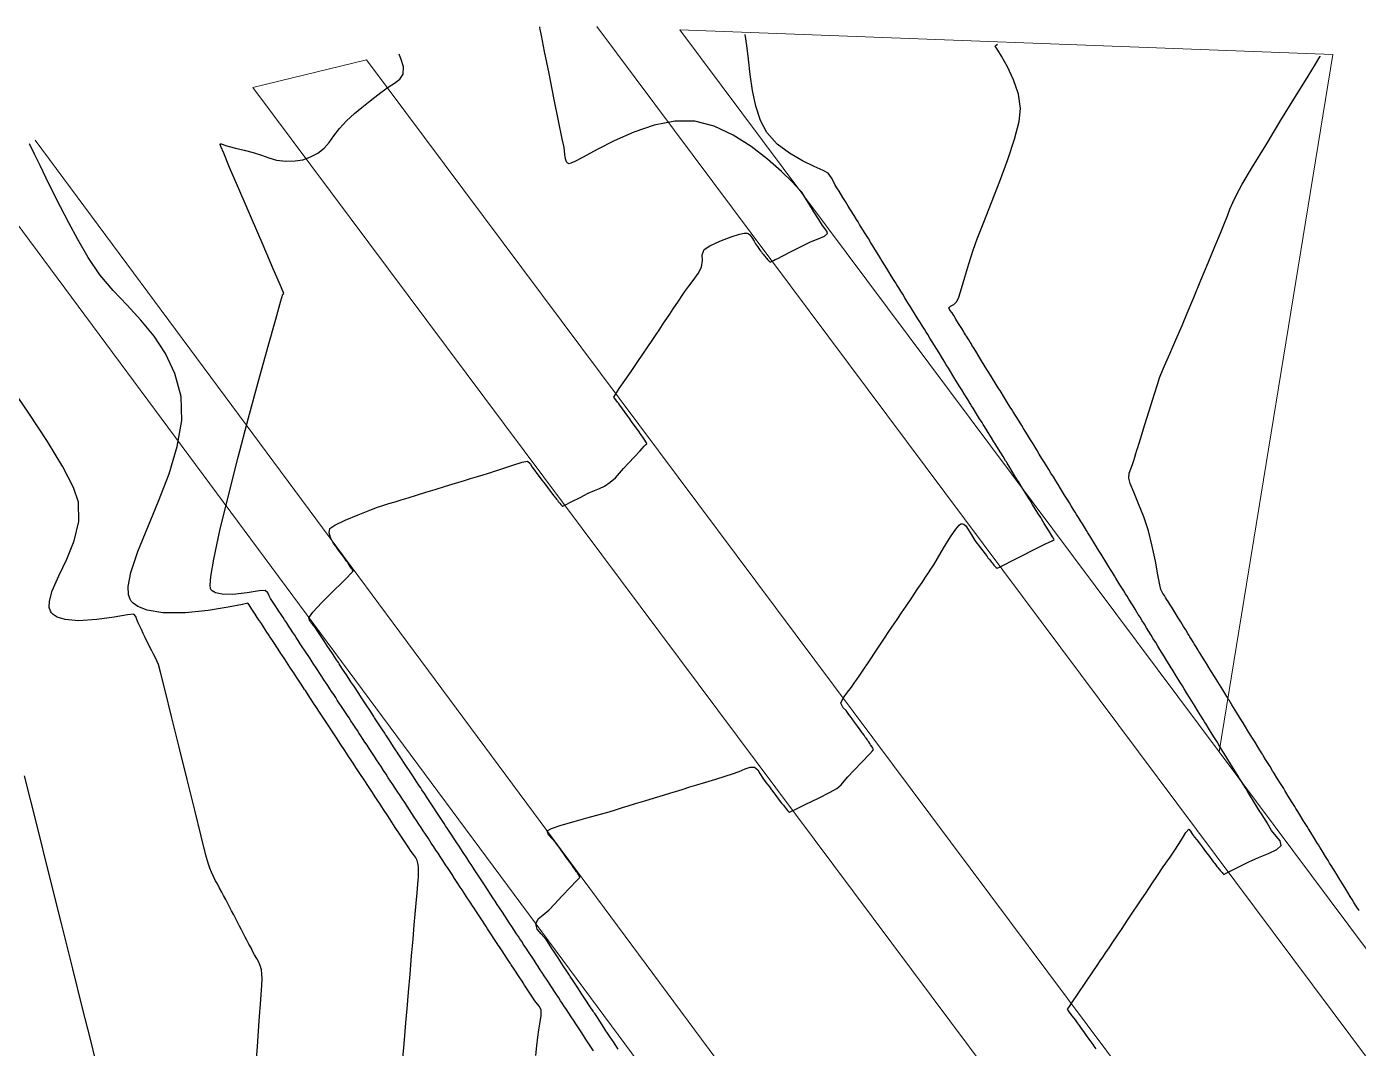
# Model space of a CAD drawing. Header units: millimetres. Extents: x 340454 to 342791, y 6993867 to 6995092.
# Drawn here: x 340795.8 to 340857.7, y 6994828 to 6994875.5 of the extents above; entities that cross this region are included whole.
import ezdxf

# ---------------------------------------------------------------- set-up
doc = ezdxf.new("R2010")
doc.units = ezdxf.units.MM
doc.header["$LTSCALE"] = 10
for name, color, linetype in [('T-HM-CURVA_INTERMEDIARIA', 45, 'Continuous'), ('T-HM-CURVA_MESTRA', 20, 'Continuous'), ('URB-Calçadas', 2, 'Continuous'), ('URB-Quadras', 3, 'Continuous')]:
    doc.layers.add(name, color=color, linetype=linetype)

msp = doc.modelspace()

# ---------------------------------------------------------------- linework, layer by layer
at = {"layer": 'T-HM-CURVA_INTERMEDIARIA', "color": 45, "linetype": 'Continuous', "lineweight": -3, "flags": 128}
for points, elevation in [([(340822.177, 6994827.848), (340822.026, 6994828.077), (340821.903, 6994828.264), (340821.806, 6994828.412), (340821.708, 6994828.561), (340821.6, 6994828.726), (340821.47, 6994828.924), (340821.353, 6994829.101), (340821.242, 6994829.27), (340821.132, 6994829.438), (340821.027, 6994829.597), (340820.915, 6994829.768), (340820.803, 6994829.938), (340820.715, 6994830.072), (340820.645, 6994830.179), (340820.557, 6994830.313), (340820.456, 6994830.467), (340820.361, 6994830.611), (340820.253, 6994830.775), (340820.156, 6994830.922), (340820.08, 6994831.039), (340819.983, 6994831.186), (340819.885, 6994831.335), (340819.804, 6994831.458), (340819.703, 6994831.612), (340819.597, 6994831.773), (340819.51, 6994831.906), (340819.411, 6994832.057), (340819.318, 6994832.197), (340819.245, 6994832.309), (340819.153, 6994832.449), (340819.044, 6994832.615), (340818.942, 6994832.769), (340818.84, 6994832.925), (340818.755, 6994833.054), (340818.687, 6994833.157), (340818.603, 6994833.286), (340818.491, 6994833.456), (340818.376, 6994833.631), (340818.27, 6994833.792), (340818.161, 6994833.958), (340818.052, 6994834.123), (340817.938, 6994834.297), (340817.81, 6994834.492), (340817.701, 6994834.658), (340817.602, 6994834.809), (340817.502, 6994834.96), (340817.385, 6994835.138), (340817.246, 6994835.351), (340817.134, 6994835.521), (340817.043, 6994835.659), (340816.952, 6994835.797), (340816.832, 6994835.98), (340816.68, 6994836.212), (340816.568, 6994836.381), (340816.485, 6994836.508), (340816.402, 6994836.634), (340816.281, 6994836.818), (340816.117, 6994837.069), (340816.003, 6994837.241), (340815.928, 6994837.356), (340815.852, 6994837.471), (340815.73, 6994837.656), (340815.554, 6994837.925), (340815.439, 6994838.1), (340815.369, 6994838.206), (340815.302, 6994838.308), (340815.235, 6994838.41), (340815.169, 6994838.511), (340815.05, 6994838.692), (340814.867, 6994838.97), (340814.752, 6994839.145), (340814.69, 6994839.239), (340814.628, 6994839.333), (340814.508, 6994839.516), (340814.318, 6994839.805), (340814.202, 6994839.982), (340814.145, 6994840.069), (340814.088, 6994840.155), (340813.967, 6994840.34), (340813.769, 6994840.64), (340813.652, 6994840.819), (340813.6, 6994840.898), (340813.548, 6994840.977), (340813.425, 6994841.164), (340813.221, 6994841.475), (340813.102, 6994841.656), (340813.055, 6994841.727), (340813.008, 6994841.798), (340812.884, 6994841.987), (340812.673, 6994842.309), (340812.551, 6994842.493), (340812.51, 6994842.556), (340812.469, 6994842.618), (340812.343, 6994842.81), (340812.124, 6994843.143), (340812.001, 6994843.33), (340811.966, 6994843.384), (340811.93, 6994843.438), (340811.803, 6994843.633), (340811.577, 6994843.977), (340811.451, 6994844.167), (340811.422, 6994844.212), (340811.392, 6994844.257), (340811.262, 6994844.455), (340811.029, 6994844.81), (340810.901, 6994845.004), (340810.854, 6994845.075), (340810.722, 6994845.277), (340810.482, 6994845.643), (340810.351, 6994845.841), (340810.317, 6994845.893), (340810.233, 6994846.021), (340810.036, 6994846.321), (340809.801, 6994846.678), (340809.637, 6994846.927), (340809.49, 6994847.151), (340809.361, 6994847.347), (340809.251, 6994847.515), (340809.109, 6994847.683), (340808.99, 6994847.816), (340808.949, 6994847.975), (340809.13, 6994848.233), (340809.551, 6994848.687), (340810.06, 6994849.2), (340810.502, 6994849.634), (340810.725, 6994849.853), (340810.88, 6994850.016), (340810.959, 6994850.1), (340810.997, 6994850.143), (340810.975, 6994850.189), (340810.95, 6994850.236), (340810.915, 6994850.291), (340810.865, 6994850.368), (340810.817, 6994850.44), (340810.777, 6994850.5), (340810.732, 6994850.563), (340810.699, 6994850.611), (340810.661, 6994850.663), (340810.614, 6994850.73), (340810.565, 6994850.797), (340810.525, 6994850.852), (340810.479, 6994850.915), (340810.417, 6994851.002), (340810.294, 6994851.172), (340810.19, 6994851.315), (340810.096, 6994851.429), (340810.02, 6994851.55), (340809.952, 6994851.705), (340809.889, 6994851.922), (340809.914, 6994852.131), (340810.149, 6994852.291), (340810.638, 6994852.521), (340811.233, 6994852.769), (340811.784, 6994852.987), (340812.141, 6994853.123), (340812.428, 6994853.221), (340812.66, 6994853.287), (340812.951, 6994853.371), (340813.238, 6994853.459), (340813.565, 6994853.559), (340813.944, 6994853.676), (340814.386, 6994853.811), (340814.813, 6994853.942), (340815.292, 6994854.089), (340815.765, 6994854.234), (340816.175, 6994854.36), (340816.464, 6994854.448), (340816.781, 6994854.545), (340817.04, 6994854.625), (340817.25, 6994854.689), (340817.403, 6994854.736), (340817.524, 6994854.773), (340817.676, 6994854.82), (340817.963, 6994854.918), (340818.418, 6994855.076), (340818.86, 6994855.215), (340819.109, 6994855.259), (340819.225, 6994855.151), (340819.321, 6994854.98), (340819.431, 6994854.834), (340819.546, 6994854.683), (340819.653, 6994854.542), (340819.779, 6994854.377), (340819.926, 6994854.183), (340820.088, 6994853.969), (340820.223, 6994853.791), (340820.284, 6994853.71), (340820.317, 6994853.668), (340820.346, 6994853.63), (340820.392, 6994853.57), (340820.423, 6994853.531), (340820.457, 6994853.487), (340820.496, 6994853.439), (340820.535, 6994853.391), (340820.57, 6994853.349), (340820.603, 6994853.31), (340820.659, 6994853.245), (340820.703, 6994853.199), (340820.748, 6994853.168), (340820.87, 6994853.229), (340821.169, 6994853.381), (340821.552, 6994853.576), (340821.928, 6994853.766), (340822.222, 6994853.9), (340822.458, 6994853.994), (340822.685, 6994854.102), (340822.95, 6994854.275), (340823.201, 6994854.488), (340823.39, 6994854.693), (340823.571, 6994854.914), (340823.799, 6994855.173), (340824.078, 6994855.467), (340824.339, 6994855.744), (340824.534, 6994855.95), (340824.611, 6994856.031), (340824.65, 6994856.065), (340824.632, 6994856.107), (340824.608, 6994856.156), (340824.556, 6994856.241), (340824.528, 6994856.284), (340824.499, 6994856.328), (340824.465, 6994856.378), (340824.429, 6994856.431), (340824.388, 6994856.49), (340824.351, 6994856.543), (340824.296, 6994856.619), (340824.266, 6994856.661), (340824.162, 6994856.805), (340824.036, 6994856.979), (340823.977, 6994857.06), (340823.918, 6994857.142), (340823.861, 6994857.221), (340823.765, 6994857.354), (340823.649, 6994857.514), (340823.516, 6994857.697), (340823.392, 6994857.868), (340823.332, 6994857.952), (340823.297, 6994858), (340823.262, 6994858.049), (340823.19, 6994858.126), (340823.126, 6994858.237), (340823.194, 6994858.361), (340823.375, 6994858.632), (340823.63, 6994859.002), (340823.921, 6994859.424), (340824.212, 6994859.849), (340824.471, 6994860.234), (340824.697, 6994860.57), (340824.898, 6994860.869), (340825.081, 6994861.14), (340825.253, 6994861.395), (340825.436, 6994861.668), (340825.584, 6994861.887), (340825.724, 6994862.095), (340825.885, 6994862.334), (340826.129, 6994862.697), (340826.333, 6994862.999), (340826.427, 6994863.14), (340826.468, 6994863.201), (340826.51, 6994863.262), (340826.606, 6994863.385), (340826.811, 6994863.657), (340827.037, 6994863.986), (340827.196, 6994864.282), (340827.24, 6994864.585), (340827.224, 6994864.848), (340827.313, 6994865.094), (340827.577, 6994865.273), (340828.042, 6994865.485), (340828.576, 6994865.684), (340828.963, 6994865.802), (340829.185, 6994865.851), (340829.285, 6994865.859), (340829.318, 6994865.854), (340829.36, 6994865.838), (340829.438, 6994865.781), (340829.539, 6994865.659), (340829.639, 6994865.481), (340829.698, 6994865.353), (340829.745, 6994865.291), (340829.791, 6994865.23), (340829.862, 6994865.138), (340829.93, 6994865.047), (340829.979, 6994864.983), (340830.019, 6994864.932), (340830.065, 6994864.873), (340830.103, 6994864.824), (340830.137, 6994864.783), (340830.18, 6994864.729), (340830.228, 6994864.671), (340830.261, 6994864.633), (340830.294, 6994864.595), (340830.349, 6994864.536), (340830.392, 6994864.505), (340830.453, 6994864.539), (340830.535, 6994864.585), (340830.625, 6994864.63), (340830.737, 6994864.686), (340830.953, 6994864.793), (340831.395, 6994865.014), (340831.891, 6994865.261), (340832.269, 6994865.45), (340832.617, 6994865.6), (340832.909, 6994865.721), (340833.05, 6994865.839), (340833.029, 6994865.954), (340832.934, 6994866.068), (340832.822, 6994866.209), (340832.646, 6994866.493), (340832.425, 6994866.851), (340832.315, 6994867.029), (340832.285, 6994867.078), (340832.187, 6994867.237), (340832.006, 6994867.529), (340831.908, 6994867.688), (340831.871, 6994867.747), (340831.753, 6994867.878), (340831.423, 6994868.223), (340830.916, 6994868.715), (340830.264, 6994869.289), (340829.501, 6994869.877), (340828.662, 6994870.412), (340827.778, 6994870.829), (340826.885, 6994871.061), (340825.961, 6994871.062), (340824.999, 6994870.869), (340824.044, 6994870.545), (340823.143, 6994870.151), (340822.343, 6994869.747), (340821.691, 6994869.395), (340821.307, 6994869.191), (340821.116, 6994869.105), (340821.04, 6994869.086), (340821.018, 6994869.09), (340820.979, 6994869.115), (340820.922, 6994869.178), (340820.875, 6994869.305), (340820.849, 6994869.52), (340820.804, 6994869.839), (340820.717, 6994870.248), (340820.549, 6994871.074), (340820.335, 6994872.141), (340820.108, 6994873.275), (340819.903, 6994874.303), (340819.755, 6994875.049), (340819.697, 6994875.341), (340819.686, 6994875.396), (340819.677, 6994875.441), (340819.676, 6994875.447)], 718), ([(340823.314, 6994827.935), (340823.257, 6994828.023), (340823.129, 6994828.217), (340822.922, 6994828.531), (340822.802, 6994828.715), (340822.754, 6994828.787), (340822.707, 6994828.86), (340822.577, 6994829.057), (340822.357, 6994829.392), (340822.233, 6994829.581), (340822.195, 6994829.639), (340822.156, 6994829.697), (340822.025, 6994829.897), (340821.793, 6994830.25), (340821.665, 6994830.445), (340821.636, 6994830.489), (340821.606, 6994830.534), (340821.472, 6994830.738), (340821.23, 6994831.106), (340821.098, 6994831.307), (340821.056, 6994831.371), (340820.97, 6994831.502), (340820.771, 6994831.805), (340820.533, 6994832.168), (340820.376, 6994832.406), (340820.242, 6994832.61), (340820.112, 6994832.807), (340819.968, 6994833.027), (340819.745, 6994833.29), (340819.557, 6994833.5), (340819.493, 6994833.75), (340819.604, 6994833.989), (340819.836, 6994834.173), (340820.114, 6994834.407), (340820.364, 6994834.671), (340820.721, 6994835.048), (340821.092, 6994835.44), (340821.384, 6994835.749), (340821.503, 6994835.874), (340821.542, 6994835.914), (340821.511, 6994835.979), (340821.471, 6994836.046), (340821.425, 6994836.12), (340821.39, 6994836.172), (340821.338, 6994836.249), (340821.294, 6994836.312), (340821.25, 6994836.375), (340821.195, 6994836.453), (340821.162, 6994836.498), (340821.084, 6994836.607), (340820.925, 6994836.826), (340820.795, 6994837.005), (340820.702, 6994837.134), (340820.609, 6994837.263), (340820.512, 6994837.396), (340820.408, 6994837.54), (340820.256, 6994837.697), (340820.079, 6994837.89), (340820.022, 6994838.073), (340820.217, 6994838.183), (340820.673, 6994838.339), (340821.281, 6994838.517), (340821.929, 6994838.695), (340822.507, 6994838.852), (340822.905, 6994838.965), (340823.249, 6994839.071), (340823.516, 6994839.153), (340823.784, 6994839.234), (340824.127, 6994839.34), (340824.557, 6994839.471), (340825.003, 6994839.608), (340825.422, 6994839.737), (340825.77, 6994839.843), (340826.088, 6994839.941), (340826.341, 6994840.018), (340826.659, 6994840.116), (340826.973, 6994840.212), (340827.395, 6994840.341), (340827.857, 6994840.483), (340828.292, 6994840.617), (340828.634, 6994840.721), (340828.952, 6994840.839), (340829.229, 6994840.957), (340829.463, 6994841.035), (340829.653, 6994841.034), (340829.815, 6994840.919), (340829.914, 6994840.739), (340830.042, 6994840.521), (340830.208, 6994840.303), (340830.35, 6994840.115), (340830.455, 6994839.977), (340830.554, 6994839.846), (340830.647, 6994839.724), (340830.764, 6994839.57), (340830.828, 6994839.485), (340830.86, 6994839.444), (340830.917, 6994839.369), (340830.958, 6994839.317), (340831.001, 6994839.262), (340831.039, 6994839.215), (340831.079, 6994839.166), (340831.132, 6994839.102), (340831.197, 6994839.027), (340831.247, 6994838.974), (340831.292, 6994838.942), (340831.376, 6994838.994), (340831.576, 6994839.088), (340832.052, 6994839.313), (340832.64, 6994839.597), (340833.175, 6994839.867), (340833.494, 6994840.05), (340833.69, 6994840.221), (340833.827, 6994840.384), (340834, 6994840.586), (340834.275, 6994840.876), (340834.661, 6994841.284), (340835.005, 6994841.647), (340835.155, 6994841.806), (340835.194, 6994841.849), (340835.171, 6994841.895), (340835.146, 6994841.942), (340835.108, 6994842.003), (340835.058, 6994842.08), (340835.019, 6994842.138), (340834.973, 6994842.206), (340834.935, 6994842.26), (340834.895, 6994842.318), (340834.862, 6994842.364), (340834.81, 6994842.436), (340834.753, 6994842.515), (340834.694, 6994842.597), (340834.664, 6994842.638), (340834.634, 6994842.679), (340834.571, 6994842.766), (340834.441, 6994842.946), (340834.306, 6994843.132), (340834.197, 6994843.284), (340834.106, 6994843.409), (340834.047, 6994843.489), (340833.983, 6994843.578), (340833.919, 6994843.667), (340833.781, 6994843.8), (340833.67, 6994844.011), (340833.778, 6994844.242), (340833.99, 6994844.521), (340834.129, 6994844.693), (340834.197, 6994844.794), (340834.265, 6994844.896), (340834.326, 6994844.985), (340834.412, 6994845.114), (340834.517, 6994845.27), (340834.675, 6994845.504), (340834.967, 6994845.938), (340835.323, 6994846.466), (340835.67, 6994846.982), (340835.938, 6994847.381), (340836.155, 6994847.702), (340836.323, 6994847.952), (340836.492, 6994848.203), (340836.708, 6994848.524), (340836.97, 6994848.912), (340837.224, 6994849.29), (340837.446, 6994849.62), (340837.611, 6994849.865), (340837.75, 6994850.071), (340837.86, 6994850.234), (340837.998, 6994850.44), (340838.173, 6994850.735), (340838.449, 6994851.219), (340838.768, 6994851.747), (340839.011, 6994852.102), (340839.167, 6994852.281), (340839.25, 6994852.341), (340839.285, 6994852.35), (340839.323, 6994852.348), (340839.393, 6994852.325), (340839.487, 6994852.248), (340839.599, 6994852.086), (340839.74, 6994851.83), (340839.908, 6994851.568), (340840.167, 6994851.23), (340840.382, 6994850.944), (340840.474, 6994850.822), (340840.513, 6994850.771), (340840.563, 6994850.706), (340840.595, 6994850.665), (340840.631, 6994850.62), (340840.668, 6994850.574), (340840.701, 6994850.532), (340840.75, 6994850.472), (340840.792, 6994850.422), (340840.849, 6994850.357), (340840.893, 6994850.311), (340840.937, 6994850.28), (340841.043, 6994850.333), (340841.291, 6994850.462), (340841.587, 6994850.613), (340841.863, 6994850.752), (340842.205, 6994850.922), (340842.538, 6994851.088), (340842.785, 6994851.211), (340843.005, 6994851.32), (340843.185, 6994851.41), (340843.321, 6994851.478), (340843.497, 6994851.559), (340843.594, 6994851.614), (340843.562, 6994851.677), (340843.513, 6994851.745), (340843.374, 6994851.97), (340843.132, 6994852.362), (340843.001, 6994852.573), (340842.965, 6994852.633), (340842.832, 6994852.847), (340842.588, 6994853.242), (340842.456, 6994853.456), (340842.421, 6994853.513), (340842.293, 6994853.719), (340842.059, 6994854.1), (340841.929, 6994854.31), (340841.877, 6994854.393), (340841.753, 6994854.594), (340841.528, 6994854.958), (340841.401, 6994855.164), (340841.366, 6994855.22), (340841.332, 6994855.276), (340841.212, 6994855.47), (340840.999, 6994855.815), (340840.874, 6994856.018), (340840.829, 6994856.09), (340840.784, 6994856.162), (340840.669, 6994856.35), (340840.469, 6994856.672), (340840.346, 6994856.871), (340840.291, 6994856.961), (340840.235, 6994857.051), (340840.124, 6994857.232), (340839.94, 6994857.529), (340839.819, 6994857.725), (340839.752, 6994857.834), (340839.684, 6994857.943), (340839.576, 6994858.118), (340839.412, 6994858.384), (340839.291, 6994858.579), (340839.211, 6994858.709), (340839.131, 6994858.838), (340839.026, 6994859.009), (340838.882, 6994859.242), (340838.764, 6994859.433), (340838.67, 6994859.585), (340838.576, 6994859.737), (340838.472, 6994859.905), (340838.349, 6994860.105), (340838.237, 6994860.287), (340838.128, 6994860.463), (340838.019, 6994860.639), (340837.92, 6994860.8), (340837.816, 6994860.968), (340837.709, 6994861.141), (340837.623, 6994861.281), (340837.554, 6994861.392), (340837.467, 6994861.532), (340837.372, 6994861.686), (340837.285, 6994861.828), (340837.182, 6994861.994), (340837.086, 6994862.15), (340837.01, 6994862.273), (340836.915, 6994862.425), (340836.822, 6994862.577), (340836.748, 6994862.697), (340836.654, 6994862.848), (340836.551, 6994863.016), (340836.459, 6994863.164), (340836.363, 6994863.32), (340836.278, 6994863.457), (340836.211, 6994863.565), (340836.127, 6994863.702), (340836.019, 6994863.877), (340835.91, 6994864.053), (340835.81, 6994864.215), (340835.705, 6994864.386), (340835.6, 6994864.556), (340835.487, 6994864.738), (340835.361, 6994864.942), (340835.256, 6994865.112), (340835.164, 6994865.261), (340835.072, 6994865.41), (340834.954, 6994865.601), (340834.808, 6994865.838), (340834.702, 6994866.009), (340834.62, 6994866.142), (340834.545, 6994866.263), (340834.472, 6994866.381), (340834.4, 6994866.498), (340834.286, 6994866.682), (340834.123, 6994866.946), (340834.017, 6994867.117), (340833.954, 6994867.22), (340833.89, 6994867.323), (340833.773, 6994867.513), (340833.593, 6994867.803), (340833.49, 6994867.971), (340833.445, 6994868.043), (340833.401, 6994868.115), (340833.349, 6994868.223), (340833.239, 6994868.426), (340833.076, 6994868.64), (340832.857, 6994868.767), (340832.434, 6994868.958), (340831.885, 6994869.222), (340831.285, 6994869.567), (340830.71, 6994869.999), (340830.236, 6994870.528), (340829.941, 6994871.092), (340829.726, 6994871.761), (340829.572, 6994872.49), (340829.463, 6994873.232), (340829.379, 6994873.943), (340829.304, 6994874.576), (340829.218, 6994875.087)], 717), ([(340819.495, 6994827.629), (340819.547, 6994828.08), (340819.594, 6994828.489), (340819.633, 6994828.832), (340819.692, 6994829.2), (340819.744, 6994829.5), (340819.738, 6994829.741), (340819.669, 6994829.906), (340819.57, 6994830.027), (340819.45, 6994830.18), (340819.31, 6994830.392), (340819.128, 6994830.668), (340818.969, 6994830.91), (340818.899, 6994831.017), (340818.854, 6994831.086), (340818.724, 6994831.284), (340818.485, 6994831.648), (340818.349, 6994831.854), (340818.313, 6994831.91), (340818.276, 6994831.966), (340818.152, 6994832.154), (340817.931, 6994832.491), (340817.799, 6994832.691), (340817.749, 6994832.767), (340817.699, 6994832.843), (340817.58, 6994833.024), (340817.377, 6994833.333), (340817.249, 6994833.528), (340817.187, 6994833.623), (340817.124, 6994833.718), (340817.009, 6994833.893), (340816.824, 6994834.174), (340816.699, 6994834.365), (340816.625, 6994834.477), (340816.552, 6994834.588), (340816.439, 6994834.76), (340816.272, 6994835.015), (340816.149, 6994835.202), (340816.066, 6994835.328), (340815.982, 6994835.455), (340815.871, 6994835.624), (340815.72, 6994835.855), (340815.599, 6994836.039), (340815.506, 6994836.18), (340815.414, 6994836.321), (340815.302, 6994836.49), (340815.165, 6994836.699), (340815.049, 6994836.876), (340814.947, 6994837.031), (340814.845, 6994837.185), (340814.749, 6994837.332), (340814.635, 6994837.505), (340814.499, 6994837.713), (340814.366, 6994837.915), (340814.258, 6994838.079), (340814.161, 6994838.226), (340814.055, 6994838.388), (340813.948, 6994838.55), (340813.842, 6994838.711), (340813.726, 6994838.889), (340813.617, 6994839.053), (340813.508, 6994839.22), (340813.398, 6994839.387), (340813.293, 6994839.547), (340813.181, 6994839.718), (340813.074, 6994839.881), (340812.961, 6994840.052), (340812.848, 6994840.224), (340812.744, 6994840.382), (340812.636, 6994840.547), (340812.53, 6994840.708), (340812.414, 6994840.884), (340812.298, 6994841.061), (340812.195, 6994841.217), (340812.092, 6994841.375), (340811.987, 6994841.535), (340811.901, 6994841.665), (340811.834, 6994841.768), (340811.748, 6994841.898), (340811.646, 6994842.053), (340811.548, 6994842.203), (340811.444, 6994842.361), (340811.356, 6994842.495), (340811.286, 6994842.601), (340811.198, 6994842.735), (340811.097, 6994842.888), (340811.004, 6994843.031), (340810.901, 6994843.187), (340810.81, 6994843.325), (340810.738, 6994843.434), (340810.648, 6994843.572), (340810.549, 6994843.723), (340810.46, 6994843.858), (340810.358, 6994844.012), (340810.265, 6994844.154), (340810.191, 6994844.267), (340810.098, 6994844.409), (340810, 6994844.557), (340809.918, 6994844.683), (340809.818, 6994844.835), (340809.721, 6994844.982), (340809.644, 6994845.099), (340809.548, 6994845.246), (340809.451, 6994845.393), (340809.374, 6994845.51), (340809.277, 6994845.658), (340809.177, 6994845.81), (340809.095, 6994845.935), (340808.998, 6994846.083), (340808.904, 6994846.225), (340808.83, 6994846.338), (340808.736, 6994846.48), (340808.635, 6994846.635), (340808.546, 6994846.77), (340808.447, 6994846.92), (340808.357, 6994847.057), (340808.286, 6994847.165), (340808.196, 6994847.302), (340808.093, 6994847.459), (340807.998, 6994847.604), (340807.897, 6994847.757), (340807.811, 6994847.888), (340807.742, 6994847.992), (340807.656, 6994848.124), (340807.546, 6994848.291), (340807.439, 6994848.454), (340807.347, 6994848.594), (340807.257, 6994848.732), (340807.166, 6994848.87), (340807.101, 6994849.003), (340807.033, 6994849.14), (340806.916, 6994849.25), (340806.634, 6994849.235), (340806.081, 6994849.144), (340805.416, 6994849.065), (340804.91, 6994849.07), (340804.599, 6994849.143), (340804.443, 6994849.236), (340804.384, 6994849.297), (340804.365, 6994849.34), (340804.35, 6994849.496), (340804.384, 6994849.896), (340804.52, 6994850.696), (340804.81, 6994852.042), (340805.201, 6994853.665), (340805.657, 6994855.449), (340806.141, 6994857.276), (340806.618, 6994859.032), (340807.052, 6994860.601), (340807.406, 6994861.865), (340807.646, 6994862.709), (340807.734, 6994863.017), (340807.778, 6994863.059), (340807.75, 6994863.13), (340807.621, 6994863.426), (340807.286, 6994864.201), (340806.812, 6994865.297), (340806.27, 6994866.553), (340805.73, 6994867.81), (340805.261, 6994868.909), (340804.984, 6994869.568), (340804.857, 6994869.879), (340804.819, 6994869.981), (340804.816, 6994869.996), (340804.828, 6994870.004), (340804.868, 6994870.002), (340804.952, 6994869.974), (340805.074, 6994869.93), (340805.233, 6994869.89), (340805.536, 6994869.812), (340805.93, 6994869.712), (340806.359, 6994869.602), (340806.744, 6994869.478), (340807.084, 6994869.35), (340807.441, 6994869.25), (340807.876, 6994869.208), (340808.307, 6994869.218), (340808.656, 6994869.268), (340808.985, 6994869.381), (340809.359, 6994869.582), (340809.65, 6994869.808), (340809.884, 6994870.077), (340810.107, 6994870.383), (340810.362, 6994870.719), (340810.693, 6994871.078), (340811.061, 6994871.415), (340811.4, 6994871.698), (340811.714, 6994871.945), (340812.01, 6994872.171), (340812.29, 6994872.393), (340812.627, 6994872.636), (340812.931, 6994872.83), (340813.173, 6994873.017), (340813.322, 6994873.242), (340813.338, 6994873.592), (340813.231, 6994873.922), (340813.137, 6994874.183)], 719), ([(340845.54, 6994827.947), (340845.501, 6994828.003), (340845.453, 6994828.073), (340845.405, 6994828.14), (340845.354, 6994828.211), (340845.263, 6994828.337), (340845.1, 6994828.562), (340844.964, 6994828.75), (340844.86, 6994828.893), (340844.763, 6994829.027), (340844.67, 6994829.156), (340844.577, 6994829.285), (340844.448, 6994829.458), (340844.29, 6994829.67), (340844.214, 6994829.786), (340844.248, 6994829.846), (340844.295, 6994829.906), (340844.418, 6994830.089), (340844.704, 6994830.513), (340845.057, 6994831.038), (340845.382, 6994831.522), (340845.585, 6994831.822), (340845.73, 6994832.038), (340845.846, 6994832.21), (340845.992, 6994832.427), (340846.139, 6994832.645), (340846.311, 6994832.9), (340846.511, 6994833.198), (340846.744, 6994833.544), (340846.998, 6994833.921), (340847.247, 6994834.291), (340847.475, 6994834.629), (340847.665, 6994834.912), (340847.844, 6994835.177), (340847.985, 6994835.388), (340848.164, 6994835.653), (340848.368, 6994835.956), (340848.664, 6994836.395), (340848.975, 6994836.857), (340849.225, 6994837.229), (340849.338, 6994837.397), (340849.396, 6994837.482), (340849.454, 6994837.568), (340849.553, 6994837.739), (340849.717, 6994838.006), (340849.843, 6994838.146), (340849.933, 6994838.063), (340850.025, 6994837.906), (340850.118, 6994837.783), (340850.218, 6994837.651), (340850.323, 6994837.513), (340850.464, 6994837.327), (340850.629, 6994837.109), (340850.805, 6994836.878), (340850.951, 6994836.685), (340851.018, 6994836.597), (340851.054, 6994836.55), (340851.085, 6994836.51), (340851.122, 6994836.461), (340851.156, 6994836.418), (340851.191, 6994836.374), (340851.238, 6994836.315), (340851.272, 6994836.274), (340851.302, 6994836.237), (340851.336, 6994836.197), (340851.393, 6994836.132), (340851.437, 6994836.086), (340851.481, 6994836.054), (340851.591, 6994836.109), (340851.868, 6994836.251), (340852.242, 6994836.44), (340852.639, 6994836.641), (340853.081, 6994836.834), (340853.556, 6994837.022), (340853.947, 6994837.207), (340854.138, 6994837.389), (340854.098, 6994837.609), (340853.915, 6994837.827), (340853.7, 6994838.097), (340853.484, 6994838.448), (340853.284, 6994838.771), (340853.194, 6994838.917), (340853.155, 6994838.981), (340853.033, 6994839.177), (340852.811, 6994839.537), (340852.686, 6994839.738), (340852.657, 6994839.786), (340852.627, 6994839.834), (340852.51, 6994840.024), (340852.3, 6994840.364), (340852.178, 6994840.561), (340852.139, 6994840.625), (340852.1, 6994840.688), (340851.987, 6994840.871), (340851.789, 6994841.192), (340851.67, 6994841.384), (340851.621, 6994841.463), (340851.572, 6994841.542), (340851.463, 6994841.719), (340851.278, 6994842.018), (340851.162, 6994842.207), (340851.103, 6994842.301), (340851.045, 6994842.396), (340850.938, 6994842.569), (340850.768, 6994842.845), (340850.653, 6994843.03), (340850.585, 6994843.14), (340850.517, 6994843.25), (340850.413, 6994843.418), (340850.257, 6994843.671), (340850.144, 6994843.854), (340850.067, 6994843.979), (340849.99, 6994844.104), (340849.888, 6994844.269), (340849.747, 6994844.497), (340849.635, 6994844.679), (340849.549, 6994844.818), (340849.463, 6994844.957), (340849.359, 6994845.124), (340849.231, 6994845.332), (340849.123, 6994845.508), (340849.029, 6994845.66), (340848.935, 6994845.811), (340848.834, 6994845.976), (340848.715, 6994846.168), (340848.609, 6994846.339), (340848.509, 6994846.502), (340848.408, 6994846.665), (340848.308, 6994846.826), (340848.199, 6994847.003), (340848.095, 6994847.171), (340847.988, 6994847.345), (340847.88, 6994847.519), (340847.783, 6994847.677), (340847.682, 6994847.839), (340847.581, 6994848.003), (340847.499, 6994848.136), (340847.435, 6994848.241), (340847.353, 6994848.373), (340847.257, 6994848.528), (340847.165, 6994848.676), (340847.066, 6994848.837), (340846.98, 6994848.977), (340846.912, 6994849.087), (340846.826, 6994849.227), (340846.732, 6994849.378), (340846.648, 6994849.514), (340846.55, 6994849.672), (340846.46, 6994849.818), (340846.388, 6994849.934), (340846.298, 6994850.08), (340846.206, 6994850.23), (340846.129, 6994850.354), (340846.033, 6994850.509), (340845.939, 6994850.662), (340845.863, 6994850.784), (340845.771, 6994850.934), (340845.679, 6994851.082), (340845.607, 6994851.199), (340845.516, 6994851.347), (340845.419, 6994851.503), (340845.337, 6994851.636), (340845.243, 6994851.788), (340845.155, 6994851.93), (340845.086, 6994852.043), (340844.998, 6994852.185), (340844.9, 6994852.344), (340844.811, 6994852.487), (340844.716, 6994852.642), (340844.631, 6994852.779), (340844.564, 6994852.888), (340844.479, 6994853.025), (340844.386, 6994853.176), (340844.298, 6994853.318), (340844.188, 6994853.496), (340844.074, 6994853.68), (340843.979, 6994853.834), (340843.885, 6994853.987), (340843.773, 6994854.168), (340843.661, 6994854.349), (340843.554, 6994854.523), (340843.441, 6994854.706), (340843.339, 6994854.871), (340843.236, 6994855.037), (340843.134, 6994855.203), (340843.023, 6994855.382), (340842.898, 6994855.585), (340842.793, 6994855.755), (340842.7, 6994855.906), (340842.606, 6994856.057), (340842.49, 6994856.246), (340842.347, 6994856.476), (340842.241, 6994856.648), (340842.16, 6994856.779), (340842.079, 6994856.911), (340841.956, 6994857.11), (340841.79, 6994857.379), (340841.682, 6994857.553), (340841.617, 6994857.659), (340841.551, 6994857.765), (340841.426, 6994857.968), (340841.233, 6994858.279), (340841.121, 6994858.462), (340841.072, 6994858.54), (340841.024, 6994858.619), (340840.894, 6994858.829), (340840.676, 6994859.181), (340840.557, 6994859.375), (340840.527, 6994859.424), (340840.497, 6994859.472), (340840.387, 6994859.65), (340840.171, 6994860), (340839.989, 6994860.294), (340839.869, 6994860.488), (340839.769, 6994860.65), (340839.725, 6994860.722), (340839.68, 6994860.795), (340839.619, 6994860.892), (340839.558, 6994860.991), (340839.51, 6994861.07), (340839.469, 6994861.136), (340839.426, 6994861.205), (340839.397, 6994861.253), (340839.367, 6994861.301), (340839.291, 6994861.424), (340839.144, 6994861.663), (340839.02, 6994861.862), (340838.921, 6994862.023), (340838.841, 6994862.152), (340838.744, 6994862.274), (340838.697, 6994862.386), (340838.774, 6994862.457), (340838.926, 6994862.543), (340839.071, 6994862.674), (340839.16, 6994862.885), (340839.285, 6994863.282), (340839.44, 6994863.814), (340839.619, 6994864.427), (340839.817, 6994865.066), (340840.012, 6994865.6), (340840.313, 6994866.36), (340840.679, 6994867.274), (340841.067, 6994868.271), (340841.438, 6994869.28), (340841.749, 6994870.228), (340841.96, 6994871.044), (340842.029, 6994871.657), (340841.927, 6994872.321), (340841.703, 6994872.982), (340841.421, 6994873.586), (340841.143, 6994874.083), (340840.965, 6994874.368), (340840.878, 6994874.499), (340840.85, 6994874.54), (340840.846, 6994874.546), (340840.852, 6994874.553), (340840.879, 6994874.578), (340840.899, 6994874.596), (340840.95, 6994874.643)], 716), ([(340806.444, 6994826.685), (340806.549, 6994828.045), (340806.638, 6994829.252), (340806.706, 6994830.232), (340806.75, 6994830.907), (340806.765, 6994831.204), (340806.757, 6994831.43), (340806.736, 6994831.611), (340806.684, 6994831.813), (340806.609, 6994831.996), (340806.526, 6994832.135), (340806.423, 6994832.309), (340806.33, 6994832.488), (340806.255, 6994832.631), (340806.16, 6994832.812), (340806.066, 6994832.993), (340805.99, 6994833.138), (340805.894, 6994833.32), (340805.798, 6994833.503), (340805.721, 6994833.65), (340805.625, 6994833.834), (340805.528, 6994834.02), (340805.45, 6994834.168), (340805.352, 6994834.355), (340805.254, 6994834.542), (340805.175, 6994834.693), (340805.076, 6994834.882), (340804.977, 6994835.071), (340804.897, 6994835.223), (340804.797, 6994835.415), (340804.694, 6994835.605), (340804.611, 6994835.758), (340804.514, 6994835.954), (340804.418, 6994836.16), (340804.342, 6994836.339), (340804.261, 6994836.568), (340804.16, 6994836.952), (340803.941, 6994837.823), (340803.638, 6994839.042), (340803.285, 6994840.469), (340802.915, 6994841.963), (340802.563, 6994843.384), (340802.262, 6994844.594), (340802.046, 6994845.45), (340801.949, 6994845.815), (340801.878, 6994845.985), (340801.808, 6994846.115), (340801.722, 6994846.28), (340801.64, 6994846.448), (340801.572, 6994846.585), (340801.488, 6994846.757), (340801.403, 6994846.929), (340801.334, 6994847.069), (340801.248, 6994847.244), (340801.156, 6994847.43), (340801.081, 6994847.583), (340801.002, 6994847.743), (340800.944, 6994847.906), (340800.9, 6994848.038), (340800.805, 6994848.143), (340800.518, 6994848.121), (340799.895, 6994848.015), (340799.083, 6994847.897), (340798.23, 6994847.842), (340797.615, 6994847.893), (340797.243, 6994848.01), (340797.055, 6994848.136), (340796.983, 6994848.214), (340796.934, 6994848.289), (340796.877, 6994848.459), (340796.88, 6994848.757), (340797.014, 6994849.23), (340797.323, 6994849.924), (340797.697, 6994850.708), (340798.04, 6994851.558), (340798.253, 6994852.449), (340798.239, 6994853.357), (340797.999, 6994854.042), (340797.5, 6994854.999), (340796.793, 6994856.167), (340795.931, 6994857.486), (340794.964, 6994858.898)], 721), ([(340795.708, 6994840.637), (340796.276, 6994838.366), (340796.857, 6994836.04), (340797.425, 6994833.769), (340797.952, 6994831.662), (340798.41, 6994829.832), (340798.771, 6994828.387), (340799.009, 6994827.438)], 722)]:
    msp.add_lwpolyline(points, dxfattribs=dict(at, elevation=elevation))
at = {"layer": 'T-HM-CURVA_MESTRA', "color": 20, "linetype": 'Continuous', "lineweight": -3, "flags": 128}
for points, elevation in [([(340857.76, 6994834.37), (340857.628, 6994834.582), (340857.524, 6994834.751), (340857.438, 6994834.89), (340857.353, 6994835.028), (340857.242, 6994835.208), (340857.101, 6994835.435), (340856.997, 6994835.605), (340856.917, 6994835.735), (340856.836, 6994835.864), (340856.725, 6994836.045), (340856.575, 6994836.287), (340856.469, 6994836.459), (340856.394, 6994836.58), (340856.319, 6994836.701), (340856.207, 6994836.883), (340856.049, 6994837.139), (340855.942, 6994837.312), (340855.872, 6994837.426), (340855.801, 6994837.54), (340855.688, 6994837.723), (340855.522, 6994837.991), (340855.414, 6994838.166), (340855.35, 6994838.271), (340855.285, 6994838.375), (340855.171, 6994838.561), (340854.996, 6994838.844), (340854.887, 6994839.02), (340854.829, 6994839.113), (340854.772, 6994839.206), (340854.656, 6994839.394), (340854.471, 6994839.694), (340854.36, 6994839.874), (340854.309, 6994839.956), (340854.258, 6994840.038), (340854.141, 6994840.228), (340853.946, 6994840.544), (340853.832, 6994840.728), (340853.788, 6994840.799), (340853.744, 6994840.87), (340853.625, 6994841.064), (340853.42, 6994841.394), (340853.305, 6994841.582), (340853.268, 6994841.641), (340853.231, 6994841.701), (340853.109, 6994841.898), (340852.896, 6994842.244), (340852.777, 6994842.435), (340852.749, 6994842.482), (340852.72, 6994842.529), (340852.595, 6994842.73), (340852.372, 6994843.092), (340852.25, 6994843.289), (340852.208, 6994843.357), (340852.081, 6994843.563), (340851.848, 6994843.94), (340851.722, 6994844.143), (340851.696, 6994844.186), (340851.615, 6994844.317), (340851.423, 6994844.627), (340851.195, 6994844.997), (340851.038, 6994845.25), (340850.9, 6994845.474), (340850.777, 6994845.673), (340850.668, 6994845.851), (340850.527, 6994846.078), (340850.41, 6994846.268), (340850.355, 6994846.357), (340850.321, 6994846.412), (340850.288, 6994846.466), (340850.191, 6994846.623), (340850.1, 6994846.77), (340850.064, 6994846.828), (340849.984, 6994846.957), (340849.903, 6994847.089), (340849.859, 6994847.159), (340849.803, 6994847.251), (340849.703, 6994847.412), (340849.605, 6994847.571), (340849.472, 6994847.787), (340849.358, 6994847.971), (340849.258, 6994848.132), (340849.163, 6994848.286), (340849.07, 6994848.437), (340848.983, 6994848.577), (340848.883, 6994848.74), (340848.816, 6994848.848), (340848.766, 6994848.928), (340848.717, 6994849.009), (340848.641, 6994849.115), (340848.545, 6994849.287), (340848.496, 6994849.514), (340848.413, 6994849.982), (340848.297, 6994850.61), (340848.149, 6994851.315), (340847.97, 6994852.015), (340847.752, 6994852.672), (340847.512, 6994853.283), (340847.29, 6994853.811), (340847.125, 6994854.22), (340847.056, 6994854.474), (340847.082, 6994854.707), (340847.154, 6994854.896), (340847.232, 6994855.1), (340847.29, 6994855.293), (340847.339, 6994855.447), (340847.392, 6994855.615), (340847.439, 6994855.769), (340847.477, 6994855.891), (340847.525, 6994856.045), (340847.615, 6994856.336), (340847.795, 6994856.918), (340848.018, 6994857.637), (340848.236, 6994858.34), (340848.402, 6994858.874), (340848.468, 6994859.088), (340848.489, 6994859.136), (340848.554, 6994859.286), (340848.726, 6994859.682), (340848.971, 6994860.246), (340849.252, 6994860.901), (340849.538, 6994861.57), (340849.776, 6994862.137), (340850.078, 6994862.861), (340850.413, 6994863.668), (340850.752, 6994864.484), (340851.063, 6994865.236), (340851.317, 6994865.849), (340851.484, 6994866.251), (340851.644, 6994866.655), (340851.763, 6994866.972), (340851.89, 6994867.286), (340852.077, 6994867.676), (340852.332, 6994868.126), (340852.812, 6994868.933), (340853.438, 6994869.967), (340854.13, 6994871.102), (340854.807, 6994872.208), (340855.389, 6994873.157), (340855.733, 6994873.717), (340855.894, 6994873.977), (340855.944, 6994874.06), (340855.951, 6994874.07), (340855.951, 6994874.071), (340855.953, 6994874.074), (340855.955, 6994874.076)], 715), ([(340813.319, 6994827.521), (340813.36, 6994828.006), (340813.406, 6994828.546), (340813.457, 6994829.157), (340813.511, 6994829.801), (340813.576, 6994830.574), (340813.647, 6994831.415), (340813.718, 6994832.261), (340813.785, 6994833.048), (340813.841, 6994833.714), (340813.881, 6994834.198), (340813.927, 6994834.709), (340813.972, 6994835.187), (340814.011, 6994835.604), (340814.038, 6994835.933), (340814.045, 6994836.146), (340814.041, 6994836.352), (340814.024, 6994836.517), (340813.972, 6994836.696), (340813.894, 6994836.854), (340813.805, 6994836.97), (340813.695, 6994837.117), (340813.554, 6994837.333), (340813.374, 6994837.606), (340813.154, 6994837.941), (340812.959, 6994838.237), (340812.803, 6994838.475), (340812.607, 6994838.774), (340812.411, 6994839.072), (340812.255, 6994839.308), (340812.059, 6994839.606), (340811.864, 6994839.904), (340811.708, 6994840.141), (340811.512, 6994840.439), (340811.316, 6994840.737), (340811.161, 6994840.973), (340810.965, 6994841.271), (340810.769, 6994841.569), (340810.614, 6994841.806), (340810.418, 6994842.103), (340810.222, 6994842.401), (340810.067, 6994842.638), (340809.871, 6994842.936), (340809.622, 6994843.315), (340809.413, 6994843.632), (340809.325, 6994843.767), (340809.294, 6994843.813), (340809.161, 6994844.016), (340808.915, 6994844.391), (340808.781, 6994844.595), (340808.744, 6994844.65), (340808.612, 6994844.851), (340808.37, 6994845.22), (340808.237, 6994845.423), (340808.194, 6994845.487), (340808.064, 6994845.686), (340807.824, 6994846.05), (340807.693, 6994846.25), (340807.644, 6994846.324), (340807.515, 6994846.521), (340807.279, 6994846.879), (340807.149, 6994847.078), (340807.121, 6994847.12), (340807.094, 6994847.161), (340806.966, 6994847.356), (340806.734, 6994847.708), (340806.605, 6994847.905), (340806.575, 6994847.952), (340806.544, 6994847.998), (340806.443, 6994848.152), (340806.264, 6994848.424), (340806.165, 6994848.575), (340806.113, 6994848.654), (340805.857, 6994848.599), (340805.193, 6994848.468), (340804.261, 6994848.321), (340803.203, 6994848.216), (340802.16, 6994848.214), (340801.431, 6994848.327), (340800.994, 6994848.497), (340800.771, 6994848.659), (340800.684, 6994848.756), (340800.629, 6994848.841), (340800.56, 6994849.046), (340800.545, 6994849.432), (340800.669, 6994850.077), (340800.998, 6994851.057), (340801.453, 6994852.184), (340801.959, 6994853.407), (340802.442, 6994854.675), (340802.826, 6994855.94), (340803.038, 6994857.151), (340803.003, 6994858.257), (340802.715, 6994859.336), (340802.285, 6994860.263), (340801.749, 6994861.074), (340801.14, 6994861.809), (340800.495, 6994862.504), (340799.847, 6994863.196), (340799.232, 6994863.925), (340798.685, 6994864.726), (340798.208, 6994865.556), (340797.779, 6994866.343), (340797.393, 6994867.083), (340797.045, 6994867.775), (340796.732, 6994868.416), (340796.448, 6994869.002), (340796.191, 6994869.532), (340795.954, 6994870.002)], 720)]:
    msp.add_lwpolyline(points, dxfattribs=dict(at, elevation=elevation))
at = {"layer": 'URB-Calçadas', "lineweight": 0}
for points in [[(340906.062, 6994813.599), (340884.014, 6994797.781, -0.408618), (340879.861, 6994798.423), (340822.332, 6994875.456)], [(340796.225, 6994870.179), (340906.495, 6994721.409, -0.46051), (340904.534, 6994710.62), (340864.207, 6994680.73, -0.414662), (340853.709, 6994682.298), (340727.258, 6994853.445)]]:
    msp.add_lwpolyline(points, format="xyb", dxfattribs=at)
msp.add_lwpolyline([(340806.342, 6994872.634), (340909.897, 6994733.971, 0.414214), (340913.396, 6994733.464), (340913.396, 6994733.464, 0.414214), (340913.904, 6994736.963), (340811.626, 6994873.916)], format="xyb", close=True, dxfattribs=at)
at = {"layer": 'URB-Quadras', "color": 252, "lineweight": 0}
for points in [[(340851.253, 6994841.744), (340826.185, 6994875.31), (340856.543, 6994874.163), (340851.253, 6994841.744)], [(340904.459, 6994816.141), (340882.265, 6994800.218), (340851.253, 6994841.744)]]:
    msp.add_lwpolyline(points, dxfattribs=at)
msp.add_lwpolyline([(340760.794, 6994812.262), (340783.989, 6994830.301), (340761.409, 6994861.732), (340793.06, 6994869.411), (340904.085, 6994719.623, -0.414214), (340903.045, 6994712.629), (340862.719, 6994682.738, -0.414662), (340855.72, 6994683.784), (340760.794, 6994812.262)], format="xyb", dxfattribs=at)

doc.saveas('drawing.dxf')
